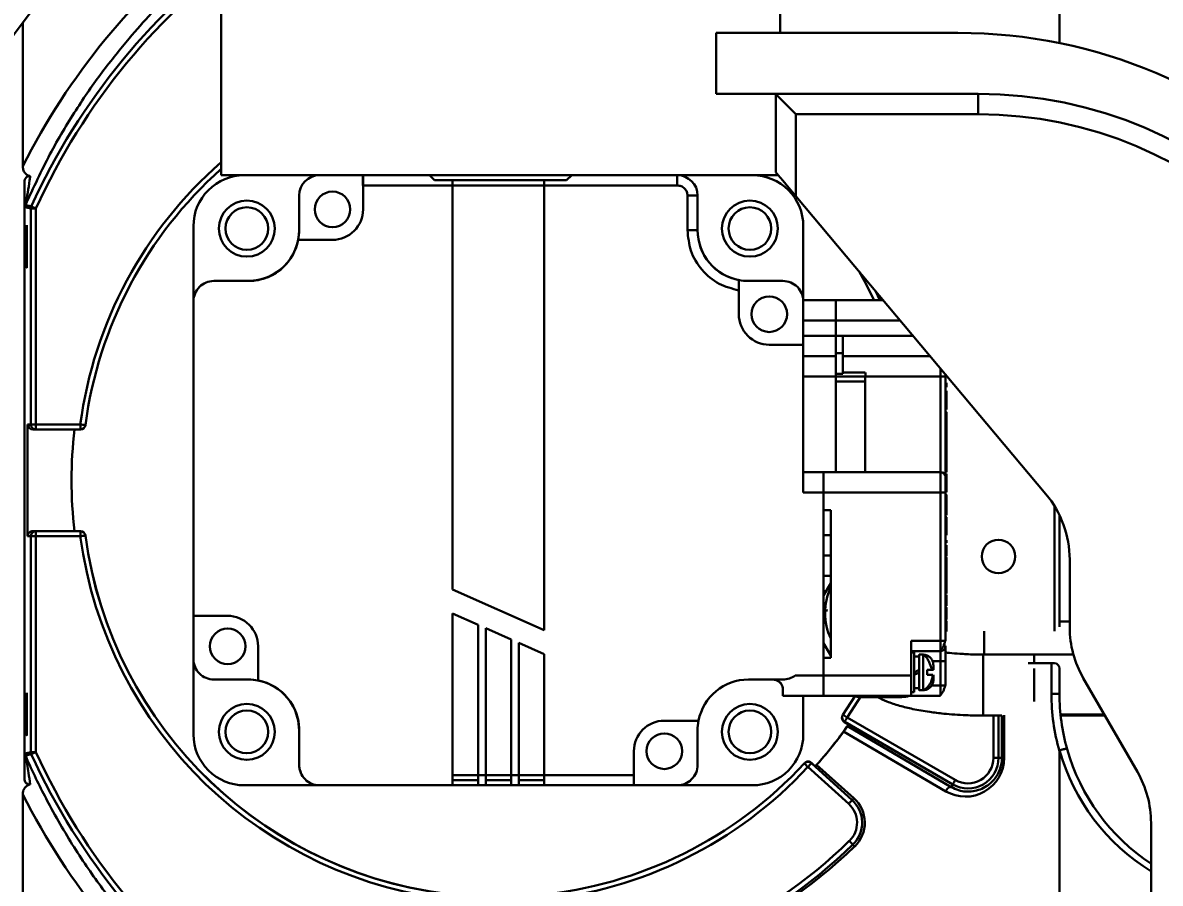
# Model space of a CAD drawing. Header units: millimetres. Extents: x -2601 to 21461, y 11492 to 21077.
# Drawn here: x 15656.9 to 15768.9, y 12812.1 to 12896.8 of the extents above; entities that cross this region are included whole.
import ezdxf

# ---------------------------------------------------------------- set-up
doc = ezdxf.new("R2010")
doc.units = ezdxf.units.MM
doc.header["$PDSIZE"] = -1
doc.styles.get("Standard").update_dxf_attribs({"font": ''})
doc.styles.get('Standard').set_extended_font_data('HYSWLongFangSong')
doc.dimstyles.new('ISO-25', dxfattribs={"dimscale": 25, "dimtxt": 3.5, "dimasz": 1.6, "dimexe": 1.25, "dimexo": 0.625, "dimtad": 1, "dimdec": 0, "dimzin": 9, "dimdsep": 46, "dimtxsty": 'Standard', "dimcen": 2.5, "dimadec": 0, "dimazin": 2, "dimtfac": 1, "dimtdec": 0, "dimtofl": 0, "dimtmove": 0, "dimatfit": 3, "dimfxl": 1, "dimarcsym": 0})

# ---------------------------------------------------------------- blocks, each defined once
blk = doc.blocks.new('*D91')
at = {"color": 0, "lineweight": -2}
blk.add_line((15798.52, 13186.64), (15203.85, 13448.52), dxfattribs=at)
at = {"color": 0}
blk.add_solid([(15206.54, 13454.62), (15201.17, 13442.42), (15167.25, 13464.64)], dxfattribs=at)
at = {"layer": 'Defpoints', "color": 0}
for p in [(15167.25, 13464.64), (16558.94, 12851.77)]:
    blk.add_point(p, dxfattribs=at)
at = {"color": 0, "insert": (15718.38, 13286.81), "char_height": 87.5, "attachment_point": 5, "rotation": 336.2323}
blk.add_mtext('R1521', dxfattribs=at)
blk = doc.blocks.new('*D98')
at = {"color": 0, "lineweight": -2}
for p, q in [((15688.17, 13043.66), (16097.03, 12953.56)), ((16558.94, 12789.27), (16558.94, 12914.27)), ((16496.44, 12851.77), (16621.44, 12851.77))]:
    blk.add_line(p, q, dxfattribs=at)
at = {"color": 0}
blk.add_solid([(16098.46, 12960.07), (16095.59, 12947.05), (16136.09, 12944.95)], dxfattribs=at)
at = {"layer": 'Defpoints', "color": 0}
for p in [(16136.09, 12944.95), (16558.94, 12851.77)]:
    blk.add_point(p, dxfattribs=at)
at = {"color": 0, "insert": (15797.11, 13080.45), "char_height": 87.5, "attachment_point": 5, "rotation": 347.5724}
blk.add_mtext('R433', dxfattribs=at)

msp = doc.modelspace()

# ---------------------------------------------------------------- linework, layer by layer
at = {"color": 161, "linetype": 'Continuous', "lineweight": 30, "true_color": 0x67adff}
for p, q in [((15758.94, 12905.14), (15758.94, 12894.76)), ((15676.45, 12899.77), (15676.45, 12881.77)), ((15731.45, 12895.77), (15731.45, 12899.77)), ((15656.94, 12896.77), (15656.94, 12882.66)), ((15725.16, 12895.77), (15725.16, 12889.77)), ((15725.16, 12895.77), (15748.95, 12895.77)), ((15750.95, 12889.77), (15725.16, 12889.77)), ((15731.05, 12882.05), (15731.05, 12889.74)), ((15750.95, 12889.77), (15750.95, 12887.77)), ((15750.95, 12887.77), (15733.02, 12887.77)), ((15733.02, 12887.77), (15733.02, 12879.7)), ((15676.45, 12881.77), (15731.28, 12881.77)), ((15690.42, 12878.41), (15690.42, 12881.77)), ((15696.95, 12881.77), (15697.45, 12881.27)), ((15710.45, 12881.27), (15710.95, 12881.77)), ((15721.34, 12880.77), (15721.34, 12881.77)), ((15657.1, 12881.1), (15657.1, 12822.43)), ((15690.42, 12880.77), (15690.42, 12878.41)), ((15699.24, 12880.77), (15690.42, 12880.77)), ((15710.45, 12881.27), (15697.45, 12881.27)), ((15699.24, 12880.77), (15699.24, 12881.27)), ((15699.24, 12841.02), (15699.24, 12880.77)), ((15699.24, 12880.77), (15708.24, 12880.77)), ((15708.24, 12881.27), (15708.24, 12880.77)), ((15708.24, 12880.77), (15708.24, 12881.27)), ((15708.24, 12880.77), (15708.24, 12837.02)), ((15721.34, 12880.77), (15708.24, 12880.77)), ((15684.14, 12879.77), (15684.14, 12879.84)), ((15684.14, 12876.37), (15684.14, 12879.77)), ((15684.14, 12876.37), (15684.14, 12879.77)), ((15684.14, 12879.77), (15684.14, 12879.77)), ((15684.14, 12876.37), (15684.14, 12879.77)), ((15684.14, 12879.77), (15684.14, 12879.77)), ((15722.34, 12876.37), (15722.34, 12879.77)), ((15723.34, 12879.77), (15722.34, 12879.77)), ((15723.34, 12879.77), (15723.34, 12876.37)), ((15757.61, 12850.4), (15733.02, 12879.7)), ((15657.74, 12878.5), (15657.15, 12878.63)), ((15657.74, 12857.27), (15657.74, 12878.5)), ((15658.24, 12878.5), (15657.74, 12878.5)), ((15658.24, 12878.5), (15658.24, 12857.27)), ((15690.42, 12878.41), (15690.42, 12878.41)), ((15673.74, 12876.77), (15673.74, 12826.77)), ((15673.74, 12876.77), (15673.74, 12876.77)), ((15673.74, 12869.37), (15673.74, 12876.77)), ((15684.14, 12876.37), (15684.14, 12876.37)), ((15684.14, 12876.37), (15684.14, 12876.37)), ((15723.34, 12876.37), (15722.34, 12876.37)), ((15733.74, 12876.77), (15733.74, 12869.45)), ((15687.42, 12875.41), (15684.05, 12875.41)), ((15679.14, 12871.37), (15675.74, 12871.37)), ((15675.74, 12871.37), (15675.74, 12871.37)), ((15679.74, 12871.4), (15679.74, 12871.4)), ((15728.34, 12871.37), (15731.74, 12871.37)), ((15727.39, 12868.1), (15727.39, 12870.44)), ((15740.83, 12870.4), (15741.28, 12869.47)), ((15673.74, 12834.17), (15673.74, 12869.37)), ((15673.74, 12869.37), (15673.74, 12869.37)), ((15673.74, 12834.17), (15673.74, 12869.37)), ((15673.74, 12838.44), (15673.74, 12869.37)), ((15673.74, 12869.37), (15673.74, 12869.37)), ((15673.74, 12869.37), (15673.74, 12865.37)), ((15733.74, 12869.43), (15733.74, 12869.47)), ((15733.74, 12869.47), (15733.74, 12869.47)), ((15733.74, 12869.47), (15733.74, 12869.42)), ((15736.94, 12869.47), (15733.74, 12869.47)), ((15733.74, 12869.37), (15733.74, 12865.1)), ((15736.94, 12869.47), (15741.61, 12869.47)), ((15733.74, 12867.47), (15736.94, 12867.47)), ((15736.94, 12865.97), (15736.94, 12867.47)), ((15736.94, 12867.47), (15743.28, 12867.47)), ((15733.74, 12865.97), (15736.94, 12865.97)), ((15737.64, 12865.97), (15736.94, 12865.97)), ((15736.94, 12865.97), (15736.94, 12863.97)), ((15737.64, 12865.97), (15737.64, 12864.27)), ((15737.64, 12863.97), (15737.64, 12865.97)), ((15737.64, 12865.97), (15744.54, 12865.97)), ((15673.74, 12865.37), (15673.74, 12834.17)), ((15673.74, 12865.37), (15673.74, 12865.37)), ((15733.74, 12865.1), (15730.39, 12865.1)), ((15733.74, 12865.1), (15733.74, 12850.57)), ((15737.64, 12865.32), (15737.64, 12864.92)), ((15737.64, 12864.92), (15737.64, 12864.32)), ((15736.94, 12863.97), (15733.74, 12863.97)), ((15736.94, 12864.27), (15737.64, 12864.27)), ((15736.94, 12863.97), (15736.94, 12862.25)), ((15737.64, 12864.32), (15737.64, 12863.57)), ((15737.64, 12864.32), (15737.64, 12864.32)), ((15737.64, 12864.27), (15737.64, 12864.32)), ((15737.64, 12863.97), (15737.64, 12862.37)), ((15746.22, 12863.97), (15737.64, 12863.97)), ((15737.64, 12862.37), (15737.64, 12863.57)), ((15737.64, 12863.57), (15737.64, 12863.57)), ((15737.64, 12862.25), (15737.64, 12862.37)), ((15737.64, 12862.37), (15739.84, 12862.37)), ((15737.64, 12862.37), (15737.64, 12862.25)), ((15747.24, 12862.75), (15747.24, 12861.97)), ((15736.94, 12861.97), (15733.74, 12861.97)), ((15736.94, 12862.25), (15736.94, 12861.37)), ((15736.94, 12861.97), (15736.94, 12862.25)), ((15736.94, 12862.25), (15737.64, 12862.25)), ((15736.94, 12861.47), (15736.94, 12861.97)), ((15736.94, 12861.97), (15739.84, 12861.97)), ((15736.94, 12861.97), (15736.94, 12861.37)), ((15736.94, 12861.47), (15736.94, 12852.57)), ((15739.84, 12861.47), (15736.94, 12861.47)), ((15736.94, 12852.57), (15736.94, 12861.37)), ((15739.84, 12861.47), (15739.84, 12861.97)), ((15739.84, 12861.97), (15747.24, 12861.97)), ((15739.84, 12852.57), (15739.84, 12861.47)), ((15747.24, 12861.97), (15747.74, 12861.97)), ((15747.24, 12861.97), (15747.24, 12852.57)), ((15747.74, 12861.97), (15747.74, 12862.15)), ((15747.74, 12852.09), (15747.74, 12861.97)), ((15747.84, 12861.36), (15747.74, 12861.36)), ((15747.84, 12861.36), (15747.84, 12860.93)), ((15747.74, 12860.93), (15747.84, 12860.93)), ((15747.74, 12860.55), (15747.84, 12860.55)), ((15747.74, 12860.12), (15747.84, 12860.12)), ((15747.84, 12860.55), (15747.84, 12860.12)), ((15747.84, 12860.12), (15747.84, 12859.05)), ((15747.84, 12859.05), (15747.74, 12859.05)), ((15747.74, 12858.91), (15747.84, 12858.91)), ((15747.74, 12858.74), (15747.84, 12858.74)), ((15747.84, 12858.91), (15747.84, 12858.74)), ((15657.42, 12857.27), (15657.74, 12857.27)), ((15657.42, 12857.27), (15657.42, 12846.27)), ((15658.24, 12857.27), (15657.74, 12857.27)), ((15657.95, 12856.77), (15662.04, 12856.77)), ((15658.24, 12857.27), (15658.24, 12856.77)), ((15658.24, 12857.27), (15662.61, 12857.27)), ((15662.04, 12856.77), (15662.61, 12856.77)), ((15662.61, 12857.27), (15662.61, 12856.77)), ((15663.1, 12857.2), (15663.1, 12857.2)), ((15747.84, 12857.25), (15747.74, 12857.25)), ((15747.84, 12856.27), (15747.84, 12855.36)), ((15747.84, 12855.36), (15747.74, 12855.36)), ((15747.84, 12855.15), (15747.74, 12855.15)), ((15747.84, 12855.01), (15747.74, 12855.01)), ((15747.84, 12854.8), (15747.74, 12854.8)), ((15747.84, 12855.01), (15747.84, 12855.15)), ((15747.84, 12854.8), (15747.84, 12855.01)), ((15747.74, 12854.35), (15747.84, 12854.35)), ((15747.84, 12854.35), (15747.84, 12853.23)), ((15733.74, 12852.57), (15735.74, 12852.57)), ((15735.74, 12850.57), (15735.74, 12852.57)), ((15747.24, 12852.57), (15735.74, 12852.57)), ((15747.24, 12850.57), (15747.24, 12852.57)), ((15747.74, 12853.23), (15747.84, 12853.23)), ((15747.74, 12853.05), (15747.84, 12853.05)), ((15747.74, 12852.58), (15747.84, 12852.58)), ((15747.74, 12852.4), (15747.84, 12852.4)), ((15747.84, 12853.23), (15747.84, 12853.05)), ((15747.84, 12853.05), (15747.84, 12852.58)), ((15747.84, 12852.4), (15747.84, 12851.97)), ((15747.84, 12851.97), (15747.84, 12850.9)), ((15735.74, 12850.57), (15733.74, 12850.57)), ((15735.74, 12832.57), (15735.74, 12850.57)), ((15735.74, 12850.57), (15735.74, 12848.82)), ((15747.24, 12850.57), (15735.74, 12850.57)), ((15747.24, 12835.97), (15747.24, 12850.57)), ((15747.74, 12850.57), (15747.24, 12850.57)), ((15747.74, 12835.97), (15747.74, 12850.57)), ((15747.84, 12850.77), (15747.84, 12850.6)), ((15747.84, 12849.17), (15747.74, 12849.17)), ((15758.44, 12836.94), (15758.44, 12849.24)), ((15735.74, 12848.82), (15736.44, 12848.82)), ((15736.44, 12848.82), (15736.44, 12834.32)), ((15736.44, 12848.82), (15736.44, 12841.27)), ((15736.44, 12848.52), (15736.44, 12848.12)), ((15736.44, 12848.52), (15736.44, 12848.52)), ((15736.44, 12848.12), (15736.44, 12848.52)), ((15736.44, 12848.12), (15736.44, 12847.52)), ((15736.44, 12848.12), (15736.44, 12848.12)), ((15747.74, 12848.33), (15747.84, 12848.33)), ((15747.86, 12848.15), (15747.74, 12848.15)), ((15758.94, 12848.34), (15758.94, 12837.34)), ((15657.95, 12846.77), (15662.04, 12846.77)), ((15658.24, 12846.77), (15658.24, 12846.27)), ((15662.04, 12846.77), (15662.61, 12846.77)), ((15662.61, 12846.77), (15662.61, 12846.27)), ((15736.44, 12847.52), (15736.44, 12835.62)), ((15736.44, 12847.52), (15736.44, 12847.52)), ((15736.44, 12835.62), (15736.44, 12847.52)), ((15747.74, 12847.18), (15747.84, 12847.18)), ((15747.84, 12847.18), (15747.84, 12846.36)), ((15657.74, 12846.27), (15657.42, 12846.27)), ((15657.74, 12825.04), (15657.74, 12846.27)), ((15657.74, 12846.27), (15658.24, 12846.27)), ((15662.61, 12846.27), (15658.24, 12846.27)), ((15658.24, 12846.27), (15658.24, 12825.04)), ((15663.1, 12846.33), (15663.1, 12846.33)), ((15736.44, 12846.37), (15735.74, 12846.37)), ((15747.74, 12845.88), (15747.84, 12845.88)), ((15747.84, 12845.63), (15747.74, 12845.63)), ((15747.84, 12845.88), (15747.84, 12845.63)), ((15747.84, 12845.4), (15747.74, 12845.4)), ((15747.84, 12845.14), (15747.74, 12845.14)), ((15747.84, 12844.49), (15747.74, 12844.49)), ((15747.84, 12845.4), (15747.84, 12845.14)), ((15747.84, 12845.14), (15747.84, 12844.49)), ((15735.74, 12844.37), (15736.44, 12844.37)), ((15747.74, 12844.41), (15747.84, 12844.41)), ((15747.84, 12844.31), (15747.74, 12844.31)), ((15747.86, 12844.14), (15747.74, 12844.14)), ((15747.74, 12843.41), (15747.84, 12843.41)), ((15747.84, 12844.41), (15747.84, 12844.31)), ((15759.95, 12837.3), (15759.95, 12843.97)), ((15736.44, 12842.37), (15735.74, 12842.37)), ((15747.74, 12842.81), (15747.86, 12842.81)), ((15747.84, 12842.28), (15747.74, 12842.28)), ((15747.84, 12842.81), (15747.84, 12842.28)), ((15736.44, 12841.22), (15736.44, 12841.27)), ((15736.44, 12841.22), (15736.44, 12836.21)), ((15747.74, 12842.16), (15747.84, 12842.16)), ((15747.74, 12842.08), (15747.84, 12842.08)), ((15747.74, 12841.95), (15747.84, 12841.95)), ((15747.84, 12841.68), (15747.74, 12841.68)), ((15747.84, 12842.08), (15747.84, 12842.16)), ((15747.84, 12841.95), (15747.84, 12842.08)), ((15747.84, 12841.68), (15747.84, 12841.01)), ((15708.24, 12837.02), (15699.24, 12841.02)), ((15735.95, 12840.87), (15735.74, 12840.87)), ((15747.84, 12841.01), (15747.74, 12841.01)), ((15747.84, 12840.9), (15747.74, 12840.9)), ((15747.84, 12840.62), (15747.74, 12840.62)), ((15747.84, 12840.51), (15747.74, 12840.51)), ((15747.84, 12840.25), (15747.74, 12840.25)), ((15747.84, 12841.01), (15747.84, 12840.9)), ((15747.84, 12840.9), (15747.84, 12840.62)), ((15747.84, 12840.51), (15747.84, 12840.25)), ((15747.84, 12840.25), (15747.84, 12839.61)), ((15736.01, 12838.85), (15736.05, 12839.05)), ((15747.84, 12839.61), (15747.74, 12839.61)), ((15747.74, 12839.53), (15747.84, 12839.53)), ((15747.84, 12839.43), (15747.74, 12839.43)), ((15747.86, 12839.26), (15747.74, 12839.26)), ((15747.84, 12839.53), (15747.84, 12839.43)), ((15673.74, 12838.44), (15677.1, 12838.44)), ((15673.74, 12834.17), (15673.74, 12838.44)), ((15699.24, 12838.67), (15701.74, 12837.56)), ((15699.24, 12821.77), (15699.24, 12838.67)), ((15735.89, 12838.71), (15735.89, 12838.25)), ((15747.74, 12838.57), (15747.84, 12838.57)), ((15747.74, 12838.07), (15747.84, 12838.07)), ((15747.86, 12837.95), (15747.74, 12837.95)), ((15759.95, 12837.88), (15758.94, 12837.88)), ((15701.74, 12837.56), (15701.74, 12822.77)), ((15702.49, 12837.22), (15704.99, 12836.11)), ((15702.49, 12822.77), (15702.49, 12837.22)), ((15747.74, 12837.38), (15747.84, 12837.38)), ((15747.84, 12836.88), (15747.74, 12836.88)), ((15747.84, 12837.38), (15747.84, 12836.88)), ((15751.54, 12836.94), (15751.54, 12834.62)), ((15704.99, 12836.11), (15704.99, 12822.77)), ((15705.74, 12822.77), (15705.74, 12835.78)), ((15705.74, 12835.78), (15708.24, 12834.66)), ((15736.44, 12836.26), (15736.44, 12834.32)), ((15736.44, 12836.26), (15736.44, 12836.21)), ((15736.44, 12835.62), (15736.44, 12835.62)), ((15736.44, 12835.02), (15736.44, 12835.62)), ((15744.34, 12835.97), (15747.24, 12835.97)), ((15744.34, 12832.57), (15744.34, 12835.97)), ((15747.24, 12834.97), (15747.24, 12835.97)), ((15747.24, 12835.97), (15747.74, 12835.97)), ((15747.62, 12835.72), (15747.62, 12835.49)), ((15680.1, 12835.44), (15680.1, 12832.08)), ((15708.24, 12834.66), (15708.24, 12822.77)), ((15736.44, 12835.02), (15736.44, 12835.02)), ((15736.44, 12834.62), (15736.44, 12835.02)), ((15736.44, 12835.02), (15736.44, 12834.62)), ((15736.44, 12834.62), (15736.44, 12834.62)), ((15744.34, 12834.97), (15747.24, 12834.97)), ((15744.64, 12834.82), (15744.34, 12834.82)), ((15745.14, 12834.42), (15744.64, 12834.42)), ((15745.54, 12834.62), (15745.14, 12834.62)), ((15745.54, 12831.12), (15745.54, 12834.62)), ((15745.94, 12834.52), (15745.94, 12834.53)), ((15747.24, 12834.97), (15747.24, 12833.97)), ((15756.44, 12834.62), (15751.44, 12834.62)), ((15751.44, 12828.62), (15751.44, 12834.62)), ((15760.31, 12834.62), (15756.44, 12834.62)), ((15756.44, 12834.62), (15756.44, 12833.77)), ((15673.74, 12834.17), (15673.74, 12834.17)), ((15673.74, 12826.77), (15673.74, 12834.17)), ((15673.74, 12834.17), (15673.74, 12834.17)), ((15735.74, 12834.32), (15735.74, 12832.57)), ((15736.44, 12834.32), (15735.74, 12834.32)), ((15745.14, 12833.24), (15745.14, 12832.87)), ((15746.46, 12833.97), (15747.24, 12833.97)), ((15747.24, 12833.97), (15747.74, 12833.97)), ((15747.24, 12833.97), (15747.24, 12831.57)), ((15747.74, 12833.97), (15747.74, 12831.57)), ((15755.85, 12833.77), (15758.15, 12833.77)), ((15756.44, 12833.25), (15756.44, 12830)), ((15756.44, 12832.4), (15756.44, 12833.25)), ((15758.15, 12830.77), (15758.15, 12833.77)), ((15758.15, 12833.77), (15758.44, 12833.77)), ((15758.94, 12833.27), (15758.94, 12830.77)), ((15679.14, 12832.17), (15675.74, 12832.17)), ((15675.74, 12832.17), (15675.74, 12832.17)), ((15728.34, 12832.17), (15731.74, 12832.17)), ((15732.94, 12832.57), (15735.74, 12832.57)), ((15735.74, 12830.57), (15735.74, 12832.57)), ((15735.74, 12832.57), (15744.34, 12832.57)), ((15744.34, 12832.57), (15744.34, 12830.57)), ((15745.94, 12832.62), (15745.94, 12833.12)), ((15756.44, 12830), (15756.44, 12832.4)), ((15766.61, 12823.09), (15761.29, 12832.3)), ((15731.74, 12831.17), (15731.74, 12831.17)), ((15731.74, 12830.57), (15731.74, 12831.17)), ((15731.74, 12831.17), (15731.74, 12830.57)), ((15744.64, 12831.32), (15745.14, 12831.32)), ((15745.14, 12831.12), (15745.54, 12831.12)), ((15745.94, 12831.2), (15745.94, 12831.22)), ((15747.24, 12831.57), (15746.35, 12831.57)), ((15747.24, 12831.57), (15747.24, 12830.57)), ((15747.74, 12831.57), (15747.24, 12831.57)), ((15731.74, 12830.57), (15735.74, 12830.57)), ((15731.74, 12830.57), (15731.74, 12830.57)), ((15733.74, 12830.57), (15733.74, 12826.77)), ((15735.74, 12830.57), (15744.34, 12830.57)), ((15737.63, 12828.69), (15738.84, 12830.57)), ((15739.42, 12830.57), (15738.06, 12828.43)), ((15738.78, 12830.56), (15738.78, 12830.57)), ((15742.51, 12830.43), (15740.38, 12830.43)), ((15744.1, 12830.57), (15744.1, 12830.56)), ((15744.34, 12830.92), (15744.64, 12830.92)), ((15747.24, 12830.57), (15744.34, 12830.57)), ((15758.15, 12830.77), (15758.94, 12830.77)), ((15720.07, 12828.12), (15723.44, 12828.12)), ((15737.79, 12827.97), (15738.19, 12827.74)), ((15748.44, 12821.86), (15737.81, 12828)), ((15738.06, 12828.43), (15748.69, 12822.29)), ((15751.44, 12828.62), (15753.28, 12828.62)), ((15752.45, 12824.46), (15752.45, 12828.62)), ((15752.95, 12828.62), (15752.95, 12824.46)), ((15753.28, 12824.46), (15753.28, 12828.62)), ((15753.49, 12828.65), (15753.49, 12824.46)), ((15759.05, 12828.73), (15763.35, 12828.73)), ((15759.06, 12828.62), (15763.41, 12828.62)), ((15673.74, 12826.77), (15673.74, 12826.77)), ((15684.14, 12823.77), (15684.14, 12827.17)), ((15684.14, 12827.17), (15684.14, 12827.17)), ((15684.14, 12823.77), (15684.14, 12827.17)), ((15684.14, 12823.77), (15684.14, 12827.17)), ((15684.14, 12827.17), (15684.14, 12827.17)), ((15684.14, 12827.17), (15684.14, 12823.77)), ((15723.34, 12827.17), (15723.34, 12823.77)), ((15747.75, 12821.17), (15737.7, 12827.05)), ((15738.08, 12827.58), (15748.29, 12821.6)), ((15657.15, 12824.91), (15657.74, 12825.04)), ((15658.24, 12825.04), (15657.74, 12825.04)), ((15717.07, 12822.77), (15717.07, 12825.12)), ((15752.45, 12824.46), (15752.95, 12824.46)), ((15752.95, 12824.46), (15753.28, 12824.46)), ((15753.28, 12824.46), (15753.49, 12824.46)), ((15758.94, 12798.39), (15758.94, 12825.13)), ((15684.14, 12823.77), (15684.14, 12823.77)), ((15684.14, 12823.77), (15684.14, 12823.77)), ((15738.21, 12819.95), (15734.19, 12823.57)), ((15734.53, 12823.94), (15738.54, 12820.32)), ((15734.92, 12823.63), (15734.55, 12823.97)), ((15738.71, 12820.5), (15735.05, 12823.77)), ((15699.24, 12822.77), (15701.74, 12822.77)), ((15701.74, 12822.27), (15699.24, 12822.27)), ((15701.74, 12822.77), (15702.49, 12822.77)), ((15701.74, 12822.77), (15701.74, 12821.77)), ((15701.74, 12822.27), (15701.74, 12822.77)), ((15701.74, 12822.27), (15701.74, 12821.77)), ((15702.49, 12821.77), (15702.49, 12822.77)), ((15702.49, 12822.77), (15704.99, 12822.77)), ((15704.99, 12822.27), (15702.49, 12822.27)), ((15704.99, 12822.77), (15705.74, 12822.77)), ((15704.99, 12822.77), (15704.99, 12821.77)), ((15704.99, 12822.27), (15704.99, 12822.77)), ((15704.99, 12822.27), (15704.99, 12821.77)), ((15705.74, 12821.77), (15705.74, 12822.77)), ((15708.24, 12822.77), (15705.74, 12822.77)), ((15708.24, 12822.27), (15705.74, 12822.27)), ((15708.24, 12822.77), (15717.07, 12822.77)), ((15708.24, 12822.77), (15708.24, 12821.77)), ((15708.24, 12822.27), (15708.24, 12822.77)), ((15708.24, 12822.27), (15708.24, 12821.77)), ((15686.14, 12821.77), (15678.74, 12821.77)), ((15678.74, 12821.77), (15678.74, 12821.77)), ((15699.24, 12821.77), (15686.14, 12821.77)), ((15686.14, 12821.77), (15686.14, 12821.77)), ((15701.74, 12821.77), (15699.24, 12821.77)), ((15701.74, 12821.77), (15701.74, 12821.77)), ((15702.49, 12821.77), (15701.74, 12821.77)), ((15704.99, 12821.77), (15702.49, 12821.77)), ((15704.99, 12821.77), (15704.99, 12821.77)), ((15705.74, 12821.77), (15704.99, 12821.77)), ((15708.24, 12821.77), (15705.74, 12821.77)), ((15708.24, 12821.77), (15708.24, 12821.77)), ((15717.07, 12821.77), (15708.24, 12821.77)), ((15721.34, 12821.77), (15717.07, 12821.77)), ((15728.74, 12821.77), (15721.34, 12821.77)), ((15748.29, 12821.6), (15748.44, 12821.86)), ((15656.94, 12820.87), (15656.94, 12806.77)), ((15738.54, 12820.32), (15738.71, 12820.5)), ((15767.95, 12790.77), (15767.95, 12818.09)), ((15738.79, 12815.76), (15738.62, 12815.94))]:
    msp.add_line(p, q, dxfattribs=at)
at = {"color": 161, "linetype": 'Continuous', "lineweight": 30, "true_color": 0x67adff, "flags": 128}
for points in [[(15685.39, 12881.62), (15685.75, 12881.73), (15686.14, 12881.77)], [(15685.39, 12881.62), (15685.75, 12881.73), (15686.14, 12881.77)], [(15733.02, 12879.7), (15732.67, 12880.12), (15732.33, 12880.52), (15732.02, 12880.9), (15731.73, 12881.24), (15731.48, 12881.53), (15731.28, 12881.77), (15731.14, 12881.94), (15731.05, 12882.05)], [(15684.28, 12880.49), (15684.18, 12880.16), (15684.14, 12879.77)], [(15679.14, 12871.37), (15680.12, 12871.46), (15681.02, 12871.73)], [(15680.95, 12871.7), (15680.12, 12871.46), (15679.45, 12871.38)], [(15740.72, 12869.47), (15739.76, 12871.36), (15739.23, 12872.29)], [(15735.74, 12840.45), (15736.34, 12841.5), (15736.44, 12841.64)], [(15736.44, 12834.55), (15736.34, 12834.69), (15735.74, 12835.74)], [(15744.64, 12830.92), (15744.64, 12831.07), (15744.64, 12831.49), (15744.64, 12832.12), (15744.64, 12832.87), (15744.64, 12833.61), (15744.64, 12834.25), (15744.64, 12834.67), (15744.64, 12834.82)], [(15745.14, 12832.87), (15745.14, 12833.54), (15745.14, 12834.1), (15745.14, 12834.48), (15745.14, 12834.62), (15745.14, 12834.48), (15745.14, 12834.42)], [(15745.14, 12831.32), (15745.14, 12831.25), (15745.14, 12831.12), (15745.14, 12831.25), (15745.14, 12831.63), (15745.14, 12832.2), (15745.14, 12832.87)], [(15684.14, 12827.17), (15684.05, 12828.14), (15683.78, 12829.04)], [(15683.81, 12828.97), (15684.05, 12828.14), (15684.14, 12827.17)], [(15684.29, 12823.01), (15684.18, 12823.38), (15684.14, 12823.77)], [(15717.07, 12821.77), (15717.07, 12821.79), (15717.07, 12821.84), (15717.07, 12821.94), (15717.07, 12822.06), (15717.07, 12822.21), (15717.07, 12822.38), (15717.07, 12822.57), (15717.07, 12822.77)], [(15748.29, 12821.6), (15748.23, 12821.62), (15748.16, 12821.62), (15748.09, 12821.59), (15748.01, 12821.53), (15747.93, 12821.46), (15747.86, 12821.37), (15747.8, 12821.27), (15747.75, 12821.17)], [(15738.54, 12820.32), (15738.53, 12820.31), (15738.51, 12820.29), (15738.48, 12820.25), (15738.44, 12820.21), (15738.39, 12820.15), (15738.33, 12820.09), (15738.27, 12820.02), (15738.21, 12819.95)]]:
    msp.add_lwpolyline(points, dxfattribs=at)
at = {"color": 161, "linetype": 'Continuous', "lineweight": 30, "true_color": 0x67adff}
for centre, radius in [((15678.99, 12876.52), 2.75), ((15687.42, 12878.41), 1.75), ((15728.49, 12876.52), 2.75), ((15678.99, 12876.52), 2.1), ((15728.49, 12876.52), 2.1), ((15730.39, 12868.1), 1.75), ((15752.94, 12844.27), 1.65), ((15677.1, 12835.44), 1.75), ((15678.99, 12827.02), 2.75), ((15678.99, 12827.02), 2.1), ((15728.49, 12827.02), 2.75), ((15728.49, 12827.02), 2.1), ((15720.07, 12825.12), 1.75)]:
    msp.add_circle(centre, radius, dxfattribs=at)
for centre, radius, start, end in [((15716.94, 12851.77), 75, 122.8599, 155.4082), ((15716.94, 12851.77), 65, 125.5147, 155.5169), ((15716.94, 12851.77), 64.5, 125.5147, 155.5169), ((15748.95, 12845.77), 50, 0, 90), ((15412.44, 12569.08), 452.03, 44.8303, 45.1836), ((15750.95, 12847.77), 42, 0, 90), ((15750.95, 12847.77), 40, 0, 90), ((15703.74, 12851.77), 41.5, 131.1276, 172.3842), ((15703.74, 12851.77), 41, 131.7408, 172.3842), ((15703.74, 12851.77), 41, 131.7407, 172.3842), ((15678.74, 12876.77), 5, 90, 180.0015), ((15678.74, 12876.77), 5, 90, 180.0015), ((15686.14, 12879.77), 2, 90, 179.9985), ((15686.14, 12879.77), 2, 90, 179.9985), ((15699.75, 12881.27), 9.35, 176.9472, 183.0801), ((15721.34, 12879.77), 2, 0.0015, 90), ((15721.34, 12879.77), 2, 0.0015, 90), ((15728.74, 12876.77), 5, 359.9985, 90), ((15678.99, 12876.52), 2.75, 270, 90), ((15687.42, 12878.41), 1.75, 270, 90), ((15728.49, 12876.52), 2.75, 270, 90), ((15657.65, 12878.63), 0.5, 155.6219, 179.9532), ((15658.24, 12878.5), 0.504, 155.6496, 179.9086), ((15644.86, 12849.67), 31.78, 65.0986, 65.9999), ((15678.99, 12876.52), 2.1, 270, 90), ((15687.42, 12878.41), 3, 270, 0.0015), ((15687.42, 12878.41), 3, 270, 0.0015), ((15728.49, 12876.52), 2.1, 270, 90), ((15679.14, 12876.37), 5, 270, 0.0015), ((15679.14, 12876.37), 5, 270, 0.0015), ((15679.14, 12876.37), 5, 276.8921, 0.0015), ((15679.14, 12876.37), 5, 348.9889, 0.0015), ((15728.34, 12876.37), 5, 179.9985, 260.061), ((15728.34, 12876.37), 5, 179.9985, 258.9889), ((15679.14, 12876.37), 5, 270, 348.9889), ((15675.74, 12869.37), 2, 90, 180.0015), ((15675.74, 12869.37), 2, 90, 180.0015), ((15675.74, 12869.37), 2, 90, 180.0015), ((15675.74, 12869.37), 2, 90, 180.0015), ((15675.74, 12869.37), 2, 90, 180.0015), ((15679.14, 12876.37), 5, 270, 276.8921), ((15728.34, 12876.37), 5, 258.9889, 270), ((15731.74, 12869.37), 2, 359.9985, 90), ((15730.39, 12868.1), 1.75, 270, 90), ((15774.94, 12868.47), 38.01, 178.4994, 181.5143), ((15730.39, 12868.1), 3, 179.9985, 270), ((15511.41, 12862.03), 228.44, 359.984, 0.0843), ((15658.24, 12857.27), 0.5, 179.9481, 270.0246), ((15671.27, 12920.1), 63.43, 262.1543, 262.6058), ((15662.61, 12857.27), 0.5, 270, 352.3842), ((15662.61, 12857.27), 0.5, 270, 352.3842), ((15747.24, 12852.07), 0.5, 0.0015, 90), ((15749.95, 12843.97), 10, 0, 40), ((15658.24, 12846.27), 0.5, 90.0292, 179.9981), ((15662.61, 12846.27), 0.5, 7.6158, 90), ((15662.61, 12846.27), 0.5, 7.6158, 90), ((15638.17, 13030.83), 186.18, 277.543, 277.6968), ((15703.74, 12851.77), 41.5, 187.6158, 264.475), ((15703.74, 12851.77), 41, 187.6158, 265.1519), ((15703.74, 12851.77), 41, 187.6158, 265.1091), ((15752.94, 12844.27), 1.65, 270, 90), ((15677.1, 12835.44), 3, 359.9985, 90), ((15677.1, 12835.44), 3, 359.9985, 90), ((15677.1, 12835.44), 1.75, 270, 90), ((15769.95, 12837.3), 10, 180, 210), ((15745.54, 12833.62), 1, 66.4218, 90), ((15747.24, 12835.47), 0.5, 270, 0.0015), ((15675.74, 12834.17), 2, 179.9985, 270), ((15675.74, 12834.17), 2, 179.9985, 270), ((15675.74, 12834.17), 2, 179.9985, 270), ((15675.74, 12834.17), 2, 179.9985, 270), ((15679.14, 12827.17), 5, 0.0015, 90), ((15679.14, 12827.17), 5, 0.0015, 90), ((15679.14, 12827.17), 5, 0.0015, 90), ((15679.14, 12827.17), 5, 6.8921, 90), ((15679.14, 12827.17), 5, 78.9889, 90), ((15728.34, 12827.17), 5, 90, 168.9889), ((15731.74, 12834.17), 2, 270, 306.8699), ((15679.14, 12827.17), 5, 0.0015, 78.9889), ((15745.54, 12832.12), 1, 270, 293.5782), ((15678.99, 12827.02), 2.75, 270, 90), ((15678.99, 12827.02), 2.1, 270, 90), ((15728.49, 12827.02), 2.75, 270, 90), ((15728.49, 12827.02), 2.1, 270, 90), ((15679.14, 12827.17), 5, 0.0015, 6.8921), ((15720.07, 12825.12), 3, 90, 179.9985), ((15728.34, 12827.17), 5, 168.9889, 179.9985), ((15703.74, 12851.77), 42, 317.9371, 325.1093), ((15738.06, 12828.43), 0.5, 157.5837, 240.0336), ((15671.25, 12730.69), 118.39, 55.6434, 55.8854), ((15877.07, 12747.92), 160.64, 149.9219, 150.1002), ((15678.74, 12826.77), 5, 179.9985, 270), ((15678.74, 12826.77), 5, 179.9985, 270), ((15720.07, 12825.12), 1.75, 270, 90), ((15728.74, 12826.77), 5, 270, 0.0015), ((15657.66, 12824.91), 0.505, 180.1233, 204.2469), ((15658.25, 12825.04), 0.508, 180.1326, 204.2547), ((15646.99, 12849.11), 26.57, 293.9612, 295.0397), ((15716.94, 12851.77), 65, 204.4831, 234.4853), ((15716.94, 12851.77), 64.5, 204.4831, 234.4853), ((15749.94, 12824.46), 3, 240, 0.0015), ((15749.94, 12824.46), 2.5, 240, 0.0015), ((15686.14, 12823.77), 2, 179.9985, 270), ((15686.14, 12823.77), 2, 179.9985, 270), ((15686.14, 12823.77), 2, 179.9985, 270), ((15686.14, 12823.77), 2, 179.9985, 270), ((15686.14, 12823.77), 2, 179.9985, 270), ((15703.74, 12851.77), 41, 275.4827, 317.2473), ((15703.74, 12851.77), 41.5, 275.525, 317.2051), ((15721.34, 12823.77), 2, 270, 0.0015), ((15660.9, 12744.73), 107.65, 47.0896, 47.3557), ((15734.19, 12823.57), 0.5, 47.9244, 125.9133), ((15748.72, 12810.78), 19.35, 137.159, 138.6392), ((15652.78, 12877.41), 110.62, 329.8579, 330.1169), ((15757.95, 12818.09), 10, 0, 30), ((15716.94, 12851.77), 75, 204.5918, 237.1401), ((15736.53, 12818.09), 2.5, 314.2298, 47.8895), ((15736.53, 12818.09), 3, 314.2298, 47.8895), ((15703.74, 12851.77), 50, 274.0087, 314.2298), ((15703.74, 12851.77), 49.5, 274.6296, 314.2298), ((15683.99, 12763.14), 75.97, 44.0197, 44.3969)]:
    msp.add_arc(centre, radius, start, end, dxfattribs=at)
for centre, major_axis, ratio, start_param, end_param in [((15717.98, 12851.77), (68.42, 0), 0.999487, 2.238855, 2.672824), ((15657.95, 12857.27), (0.522, 0), 0.957908, 3.141593, 4.712389), ((15703.74, 12851.77), (0, 42), 0.99987, 1.451466, 1.690127), ((15657.95, 12846.27), (0.522, 0), 0.957908, 1.570796, 3.141593), ((15741.44, 12838.71), (0, 5.75), 0.965926, 1.119976, 2.021617), ((15758.44, 12833.27), (0.354, 0.354), 0.999973, 5.497774, 7.06857), ((15744.64, 12832.87), (3.1, 1.55), 0.000005, 4.7124, 4.874398), ((15745.14, 12832.87), (3.1, 1.55), 0.000005, 4.550402, 4.7124), ((15745.14, 12832.87), (2.1, 1.05), 0.000005, 4.471996, 4.7124), ((15778.65, 12830.77), (20.5, 0), 0.999981, 3.141593, 3.420381), ((15778.94, 12830.77), (20, 0), 0.99998, 3.141593, 3.416797), ((15703.48, 12851.33), (-20.79, 35.95), 0.99692, 3.591556, 3.592295), ((15703.73, 12851.77), (-21.04, 36.39), 0.99692, 3.575642, 3.5805), ((15703.74, 12851.77), (42, 0), 0.999981, 5.553602, 5.653896), ((15749.68, 12824.46), (3.81, 0), 0.999961, 4.183375, 6.283185), ((15778.69, 12830.77), (20.5, 0), 0.999984, 3.416406, 4.160536), ((15778.94, 12830.77), (20, 0), 0.999984, 3.416797, 4.130179), ((15704.08, 12852.14), (38.04, 16.86), 0.996925, 5.117788, 5.118525), ((15703.74, 12851.77), (38.49, 17.07), 0.996925, 5.130563, 5.135116), ((15717.98, 12851.77), (68.42, 0), 0.999487, 3.610361, 4.04433), ((15736.55, 12818.09), (3.24, 0), 0.999961, 5.479847, 7.12367), ((15704.06, 12851.77), (50.03, 0), 0.999961, 4.77509, 5.479847)]:
    msp.add_ellipse(centre, major_axis=major_axis, ratio=ratio, start_param=start_param, end_param=end_param, dxfattribs=at)
for centre in [(15657.17, 12874.77), (15657.34, 12874.77), (15657.17, 12828.77), (15657.34, 12828.77)]:
    msp.add_ellipse(centre, major_axis=(0, 2.1), ratio=0.0087, dxfattribs=at)
for points, knots in [([(15678.8, 12905.9), (15678.65, 12905.8), (15677.77, 12905.14), (15675.42, 12903.29), (15671.75, 12900.03), (15667.96, 12895.96), (15664.76, 12891.98), (15662.15, 12888.23), (15659.6, 12883.98), (15658, 12880.55), (15657.2, 12878.83)], [0, 0, 0, 0, 0.018881, 0.117244, 0.314221, 0.511166, 0.633399, 0.755852, 0.878076, 1, 1, 1, 1]), ([(15657.68, 12881.68), (15657.59, 12881.71), (15657.4, 12881.76), (15657.22, 12881.92), (15657.06, 12882.13), (15656.96, 12882.37), (15656.95, 12882.58), (15656.94, 12882.66)], [0, 0, 0, 0, 0.213978, 0.42806, 0.536948, 0.808683, 1, 1, 1, 1]), ([(15657.1, 12881.1), (15657.11, 12881.18), (15657.13, 12881.35), (15657.25, 12881.54), (15657.4, 12881.65), (15657.55, 12881.7), (15657.64, 12881.69), (15657.68, 12881.68)], [0, 0, 0, 0, 0.2746488, 0.5228963, 0.699184, 0.8762141, 1, 1, 1, 1]), ([(15657.68, 12881.68), (15657.66, 12881.55), (15657.52, 12880.6), (15657.35, 12879.45), (15657.22, 12878.93), (15657.2, 12878.83)], [0, 0, 0, 0, 0.123559, 0.844158, 1, 1, 1, 1]), ([(15657.15, 12878.63), (15657.15, 12878.68), (15657.14, 12878.91), (15657.12, 12879.87), (15657.11, 12880.72), (15657.11, 12881.01), (15657.1, 12881.1)], [0, 0, 0, 0, 0.169648, 0.736221, 0.922194, 1, 1, 1, 1]), ([(15721.34, 12880.77), (15721.47, 12880.75), (15721.66, 12880.73), (15721.9, 12880.61), (15722.06, 12880.48), (15722.19, 12880.32), (15722.31, 12880.09), (15722.33, 12879.89), (15722.34, 12879.77)], [0, 0, 0, 0, 0.239536, 0.3699695, 0.5001365, 0.6303998, 0.7604927, 1, 1, 1, 1]), ([(15657.2, 12878.83), (15657.2, 12878.83), (15657.22, 12878.83), (15657.28, 12878.82), (15657.47, 12878.77), (15657.65, 12878.74), (15657.78, 12878.71)], [0, 0, 0, 0, 0.014897, 0.074485, 0.312837, 1, 1, 1, 1]), ([(15727.39, 12870.44), (15726.73, 12870.62), (15725.35, 12870.98), (15723.69, 12872.4), (15722.55, 12874.27), (15722.41, 12875.68), (15722.34, 12876.37)], [0, 0, 0, 0, 0.242067, 0.500022, 0.757941, 1, 1, 1, 1]), ([(15727.39, 12870.44), (15727.39, 12870.56), (15727.39, 12870.79), (15727.39, 12871.1), (15727.39, 12871.33), (15727.39, 12871.44), (15727.39, 12871.46), (15727.39, 12871.46)], [0, 0, 0, 0, 0.218557, 0.437209, 0.655012, 0.869696, 1, 1, 1, 1]), ([(15737.64, 12865.57), (15737.64, 12865.57), (15737.64, 12865.59), (15737.64, 12865.71), (15737.64, 12865.87), (15737.64, 12866), (15737.64, 12866.07)], [0, 0, 0, 0, 0.249936, 0.499796, 0.749614, 1, 1, 1, 1]), ([(15737.64, 12866.07), (15737.64, 12866), (15737.64, 12865.87), (15737.64, 12865.71), (15737.64, 12865.59), (15737.64, 12865.57), (15737.64, 12865.57)], [0, 0, 0, 0, 0.2503858, 0.5002036, 0.7500635, 1, 1, 1, 1]), ([(15737.64, 12866.07), (15737.64, 12866), (15737.64, 12865.87), (15737.64, 12865.71), (15737.64, 12865.59), (15737.64, 12865.57), (15737.64, 12865.57)], [0, 0, 0, 0, 0.250374, 0.500295, 0.750046, 1, 1, 1, 1]), ([(15737.64, 12865.57), (15737.64, 12865.57), (15737.64, 12865.59), (15737.64, 12865.71), (15737.64, 12865.87), (15737.64, 12866), (15737.64, 12866.07)], [0, 0, 0, 0, 0.2499439, 0.4998113, 0.7496365, 1, 1, 1, 1]), ([(15747.84, 12858.91), (15747.84, 12858.93), (15747.84, 12858.96), (15747.84, 12859), (15747.84, 12859.03), (15747.84, 12859.05)], [0, 0, 0, 0, 0.288703, 0.5683, 1, 1, 1, 1]), ([(15747.84, 12857.25), (15747.84, 12857.4), (15747.84, 12857.69), (15747.84, 12858.08), (15747.84, 12858.35), (15747.84, 12858.48), (15747.84, 12858.45), (15747.84, 12858.44)], [0, 0, 0, 0, 0.220962, 0.421061, 0.618977, 0.827674, 1, 1, 1, 1]), ([(15747.84, 12856.27), (15747.84, 12856.27), (15747.84, 12856.3), (15747.84, 12856.49), (15747.84, 12856.82), (15747.84, 12857.1), (15747.84, 12857.25)], [0, 0, 0, 0, 0.16456, 0.443429, 0.713075, 1, 1, 1, 1]), ([(15747.84, 12855.15), (15747.84, 12855.17), (15747.84, 12855.23), (15747.84, 12855.31), (15747.84, 12855.34), (15747.84, 12855.36)], [0, 0, 0, 0, 0.289789, 0.567802, 1, 1, 1, 1]), ([(15747.84, 12854.35), (15747.84, 12854.37), (15747.84, 12854.52), (15747.84, 12854.67), (15747.84, 12854.8)], [0, 0, 0, 0, 0.116271, 1, 1, 1, 1]), ([(15747.74, 12850.57), (15747.74, 12850.76), (15747.74, 12851.05), (15747.74, 12851.4), (15747.74, 12851.64), (15747.74, 12851.83), (15747.74, 12852.02), (15747.74, 12852.05), (15747.74, 12852.07)], [0, 0, 0, 0, 0.239457, 0.369874, 0.499946, 0.630382, 0.760571, 1, 1, 1, 1]), ([(15747.84, 12850.77), (15747.84, 12850.78), (15747.84, 12850.81), (15747.84, 12850.86), (15747.84, 12850.88), (15747.84, 12850.9)], [0, 0, 0, 0, 0.288703, 0.5683, 1, 1, 1, 1]), ([(15747.84, 12849.17), (15747.84, 12849.32), (15747.84, 12849.63), (15747.84, 12850.02), (15747.84, 12850.25), (15747.84, 12850.34), (15747.84, 12850.3), (15747.84, 12850.28)], [0, 0, 0, 0, 0.239336, 0.454096, 0.669813, 0.901658, 1, 1, 1, 1]), ([(15747.84, 12849.17), (15747.84, 12848.99), (15747.84, 12848.68), (15747.84, 12848.44), (15747.84, 12848.33)], [0, 0, 0, 0, 0.568884, 1, 1, 1, 1]), ([(15747.84, 12847.18), (15747.84, 12847.28), (15747.84, 12847.45), (15747.84, 12847.69), (15747.84, 12847.88), (15747.84, 12848.04), (15747.84, 12848.14), (15747.84, 12848.14), (15747.84, 12848.15)], [0, 0, 0, 0, 0.169771, 0.30799, 0.424991, 0.536207, 0.735372, 1, 1, 1, 1]), ([(15747.84, 12844.41), (15747.84, 12844.42), (15747.84, 12844.44), (15747.84, 12844.47), (15747.84, 12844.48), (15747.84, 12844.49)], [0, 0, 0, 0, 0.2878344, 0.568048, 1, 1, 1, 1]), ([(15747.84, 12843.41), (15747.84, 12843.51), (15747.84, 12843.68), (15747.84, 12843.92), (15747.84, 12844.07), (15747.84, 12844.15), (15747.84, 12844.14), (15747.84, 12844.13)], [0, 0, 0, 0, 0.242012, 0.460727, 0.677248, 0.905387, 1, 1, 1, 1]), ([(15747.84, 12842.81), (15747.84, 12842.82), (15747.84, 12842.83), (15747.84, 12842.96), (15747.84, 12843.16), (15747.84, 12843.33), (15747.84, 12843.41)], [0, 0, 0, 0, 0.252118, 0.501702, 0.743042, 1, 1, 1, 1]), ([(15747.84, 12842.16), (15747.84, 12842.17), (15747.84, 12842.2), (15747.84, 12842.25), (15747.84, 12842.27), (15747.84, 12842.28)], [0, 0, 0, 0, 0.286939, 0.567209, 1, 1, 1, 1]), ([(15747.84, 12841.68), (15747.84, 12841.69), (15747.84, 12841.78), (15747.84, 12841.87), (15747.84, 12841.95)], [0, 0, 0, 0, 0.116258, 1, 1, 1, 1]), ([(15747.84, 12839.53), (15747.84, 12839.54), (15747.84, 12839.55), (15747.84, 12839.58), (15747.84, 12839.6), (15747.84, 12839.61)], [0, 0, 0, 0, 0.292871, 0.568198, 1, 1, 1, 1]), ([(15747.84, 12838.57), (15747.84, 12838.66), (15747.84, 12838.84), (15747.84, 12839.08), (15747.84, 12839.22), (15747.84, 12839.27), (15747.84, 12839.25), (15747.84, 12839.25)], [0, 0, 0, 0, 0.262518, 0.498319, 0.735045, 0.989459, 1, 1, 1, 1]), ([(15747.84, 12838.07), (15747.84, 12838.15), (15747.84, 12838.3), (15747.84, 12838.48), (15747.84, 12838.57)], [0, 0, 0, 0, 0.54695, 1, 1, 1, 1]), ([(15747.84, 12837.38), (15747.84, 12837.43), (15747.84, 12837.54), (15747.84, 12837.68), (15747.84, 12837.79), (15747.84, 12837.89), (15747.84, 12837.95), (15747.84, 12837.95), (15747.84, 12837.95)], [0, 0, 0, 0, 0.169635, 0.307998, 0.425119, 0.536305, 0.73542, 1, 1, 1, 1]), ([(15747.24, 12835.04), (15747.29, 12835.09), (15747.36, 12835.16), (15747.45, 12835.32), (15747.52, 12835.46), (15747.58, 12835.6), (15747.63, 12835.74), (15747.68, 12835.86), (15747.7, 12835.93), (15747.71, 12835.97)], [0, 0, 0, 0, 0.27083, 0.407372, 0.540802, 0.668784, 0.788683, 0.899211, 1, 1, 1, 1]), ([(15746.39, 12833.12), (15746.36, 12833.23), (15746.29, 12833.46), (15746.15, 12833.82), (15745.99, 12834.16), (15745.78, 12834.46), (15745.62, 12834.54), (15745.54, 12834.59)], [0, 0, 0, 0, 0.17299, 0.338026, 0.535442, 0.759903, 1, 1, 1, 1]), ([(15746.54, 12833.57), (15746.53, 12833.69), (15746.51, 12833.93), (15746.33, 12834.24), (15746.12, 12834.43), (15745.98, 12834.5), (15745.94, 12834.52)], [0, 0, 0, 0, 0.300527, 0.60161, 0.891523, 1, 1, 1, 1]), ([(15747.74, 12835.47), (15747.74, 12835.45), (15747.74, 12835.42), (15747.74, 12835.23), (15747.74, 12835.04), (15747.74, 12834.8), (15747.74, 12834.45), (15747.74, 12834.16), (15747.74, 12833.97)], [0, 0, 0, 0, 0.239458, 0.369642, 0.500073, 0.63014, 0.760552, 1, 1, 1, 1]), ([(15751.44, 12834.62), (15750.89, 12834.63), (15750.1, 12834.64), (15749, 12834.71), (15748.31, 12834.76), (15747.86, 12834.81), (15747.74, 12834.83)], [0, 0, 0, 0, 0.435355, 0.609352, 0.89296, 1, 1, 1, 1]), ([(15746.54, 12833.12), (15746.54, 12833.17), (15746.54, 12833.27), (15746.54, 12833.4), (15746.54, 12833.51), (15746.54, 12833.55), (15746.54, 12833.57)], [0, 0, 0, 0, 0.249216, 0.499875, 0.749419, 1, 1, 1, 1]), ([(15730.74, 12832.17), (15730.85, 12832.16), (15731.07, 12832.14), (15731.36, 12831.97), (15731.58, 12831.74), (15731.71, 12831.48), (15731.74, 12831.28), (15731.74, 12831.19), (15731.74, 12831.17)], [0, 0, 0, 0, 0.192039, 0.384162, 0.573676, 0.759506, 0.955587, 1, 1, 1, 1]), ([(15731.74, 12831.17), (15731.74, 12831.27), (15731.72, 12831.45), (15731.58, 12831.75), (15731.36, 12831.98), (15731.07, 12832.14), (15730.85, 12832.16), (15730.74, 12832.17)], [0, 0, 0, 0, 0.231552, 0.427441, 0.623728, 0.810019, 1, 1, 1, 1]), ([(15745.54, 12831.15), (15745.64, 12831.18), (15745.82, 12831.26), (15746.06, 12831.51), (15746.24, 12831.8), (15746.38, 12832.12), (15746.45, 12832.38), (15746.48, 12832.57), (15746.47, 12832.61), (15746.47, 12832.62)], [0, 0, 0, 0, 0.22124, 0.423861, 0.597589, 0.738826, 0.930989, 0.992426, 1, 1, 1, 1]), ([(15745.94, 12833.12), (15746.04, 12833.12), (15746.24, 12833.12), (15746.44, 12833.12), (15746.53, 12833.12), (15746.54, 12833.12), (15746.54, 12833.12)], [0, 0, 0, 0, 0.28482, 0.569649, 0.856728, 1, 1, 1, 1]), ([(15746.47, 12832.62), (15746.42, 12832.62), (15746.33, 12832.62), (15746.12, 12832.62), (15745.98, 12832.62), (15745.94, 12832.62)], [0, 0, 0, 0, 0.405748, 0.838348, 1, 1, 1, 1]), ([(15745.94, 12831.22), (15746.04, 12831.28), (15746.24, 12831.39), (15746.44, 12831.66), (15746.53, 12831.93), (15746.54, 12832.1), (15746.54, 12832.16)], [0, 0, 0, 0, 0.284861, 0.569528, 0.856808, 1, 1, 1, 1]), ([(15746.54, 12832.16), (15746.54, 12832.18), (15746.54, 12832.23), (15746.54, 12832.33), (15746.54, 12832.46), (15746.54, 12832.57), (15746.54, 12832.62)], [0, 0, 0, 0, 0.249475, 0.500015, 0.749244, 1, 1, 1, 1]), ([(15747.24, 12830.64), (15747.29, 12830.69), (15747.36, 12830.76), (15747.45, 12830.92), (15747.52, 12831.06), (15747.58, 12831.2), (15747.63, 12831.34), (15747.68, 12831.46), (15747.7, 12831.53), (15747.71, 12831.57)], [0, 0, 0, 0, 0.27067, 0.407479, 0.540971, 0.668491, 0.788368, 0.899324, 1, 1, 1, 1]), ([(15740.38, 12830.43), (15740.04, 12830.43), (15739.63, 12830.43), (15739.15, 12830.47), (15738.96, 12830.49), (15738.84, 12830.52), (15738.79, 12830.54), (15738.78, 12830.56), (15738.78, 12830.56)], [0, 0, 0, 0, 0.562631, 0.691138, 0.840437, 0.90065, 0.961354, 1, 1, 1, 1]), ([(15741.06, 12830.43), (15741.35, 12830.29), (15742.02, 12829.96), (15743.16, 12829.59), (15744.56, 12829.24), (15746.03, 12828.99), (15747.43, 12828.82), (15748.63, 12828.71), (15749.93, 12828.64), (15750.87, 12828.63), (15751.44, 12828.62)], [0, 0, 0, 0, 0.1174736, 0.2628499, 0.3983118, 0.5558935, 0.678576, 0.7699576, 0.8610723, 1, 1, 1, 1]), ([(15744.1, 12830.56), (15744.1, 12830.56), (15744.1, 12830.54), (15744.04, 12830.52), (15743.9, 12830.49), (15743.47, 12830.44), (15742.97, 12830.43), (15742.58, 12830.43), (15742.51, 12830.43)], [0, 0, 0, 0, 0.043739, 0.097326, 0.181093, 0.344855, 0.869909, 1, 1, 1, 1]), ([(15737.79, 12827.97), (15737.77, 12827.99), (15737.72, 12828.02), (15737.65, 12828.09), (15737.57, 12828.21), (15737.54, 12828.37), (15737.55, 12828.54), (15737.6, 12828.64), (15737.63, 12828.69)], [0, 0, 0, 0, 0.109183, 0.20112, 0.38639, 0.590829, 0.795916, 1, 1, 1, 1]), ([(15738.08, 12827.58), (15738.07, 12827.57), (15738.06, 12827.55), (15737.99, 12827.46), (15737.91, 12827.35), (15737.82, 12827.22), (15737.75, 12827.12), (15737.71, 12827.06), (15737.7, 12827.05)], [0, 0, 0, 0, 0.258792, 0.443776, 0.630173, 0.79057, 0.935418, 1, 1, 1, 1]), ([(15657.1, 12822.43), (15657.11, 12822.77), (15657.12, 12823.41), (15657.13, 12824.19), (15657.14, 12824.76), (15657.15, 12824.87), (15657.15, 12824.91)], [0, 0, 0, 0, 0.311218, 0.585424, 0.862241, 1, 1, 1, 1]), ([(15657.78, 12824.83), (15657.78, 12824.83), (15657.77, 12824.82), (15657.7, 12824.81), (15657.51, 12824.77), (15657.33, 12824.73), (15657.2, 12824.7)], [0, 0, 0, 0, 0.014897, 0.074485, 0.312839, 1, 1, 1, 1]), ([(15657.2, 12824.7), (15657.22, 12824.63), (15657.31, 12824.26), (15657.48, 12823.19), (15657.62, 12822.23), (15657.68, 12821.85)], [0, 0, 0, 0, 0.125934, 0.651798, 1, 1, 1, 1]), ([(15657.2, 12824.7), (15657.34, 12824.38), (15658.13, 12822.62), (15659.82, 12819.26), (15662.33, 12815.04), (15665.15, 12811.04), (15668.82, 12806.56), (15673.36, 12801.89), (15676.98, 12799.05), (15678.8, 12797.63)], [0, 0, 0, 0, 0.022355, 0.120788, 0.252568, 0.384521, 0.516421, 0.75818, 1, 1, 1, 1]), ([(15748.29, 12821.6), (15748.53, 12821.49), (15749.22, 12821.15), (15750.45, 12821.09), (15751.71, 12821.54), (15752.6, 12822.36), (15753.12, 12823.29), (15753.28, 12824.03), (15753.28, 12824.42), (15753.28, 12824.46)], [0, 0, 0, 0, 0.122568, 0.346304, 0.572017, 0.729789, 0.856558, 0.984122, 1, 1, 1, 1]), ([(15758.96, 12825.2), (15758.96, 12825.2), (15758.96, 12825.2), (15758.95, 12825.19), (15758.94, 12825.17), (15758.94, 12825.15), (15758.94, 12825.13), (15758.94, 12825.13)], [0, 0, 0, 0, 0.069987, 0.158895, 0.329806, 0.899261, 1, 1, 1, 1]), ([(15758.96, 12825.2), (15759.01, 12825.22), (15759.11, 12825.26), (15759.28, 12825.3), (15759.43, 12825.34), (15759.57, 12825.36), (15759.66, 12825.36), (15759.69, 12825.34), (15759.7, 12825.33), (15759.7, 12825.33)], [0, 0, 0, 0, 0.16276, 0.325396, 0.488151, 0.650876, 0.8136, 0.977676, 1, 1, 1, 1]), ([(15733.85, 12823.94), (15733.87, 12823.95), (15733.93, 12824.01), (15734.05, 12824.08), (15734.22, 12824.11), (15734.39, 12824.08), (15734.49, 12824.01), (15734.54, 12823.97), (15734.55, 12823.97)], [0, 0, 0, 0, 0.100618, 0.31692, 0.53319, 0.749373, 0.965793, 1, 1, 1, 1]), ([(15657.68, 12821.85), (15657.63, 12821.85), (15657.53, 12821.84), (15657.39, 12821.89), (15657.27, 12821.98), (15657.17, 12822.12), (15657.11, 12822.28), (15657.11, 12822.39), (15657.1, 12822.43)], [0, 0, 0, 0, 0.154564, 0.30891, 0.467682, 0.645876, 0.85295, 1, 1, 1, 1]), ([(15656.94, 12820.87), (15656.95, 12821), (15656.97, 12821.2), (15657.1, 12821.48), (15657.29, 12821.69), (15657.5, 12821.81), (15657.63, 12821.84), (15657.68, 12821.85)], [0, 0, 0, 0, 0.284868, 0.46317, 0.682488, 0.902623, 1, 1, 1, 1])]:
    msp.add_open_spline(points, degree=3, knots=knots, dxfattribs=at)

# ---------------------------------------------------------------- dimensions: what is measured, and where the dimension line sits
dim = msp.add_radius_dim(center=(16558.94, 12851.77), mpoint=(15167.25, 13464.64), dimstyle='ISO-25', override={"dimcen": 0})
dim.commit()
dim.dimension.update_dxf_attribs({"geometry": '*D91', "text_midpoint": (15694.45, 13232.47), "dimtype": 164})
dim = msp.add_radius_dim(center=(16558.94, 12851.77), mpoint=(16136.09, 12944.95), dimstyle='ISO-25')
dim.commit()
dim.dimension.update_dxf_attribs({"geometry": '*D98', "text_midpoint": (15784.34, 13022.47), "dimtype": 164})

doc.saveas('drawing.dxf')
